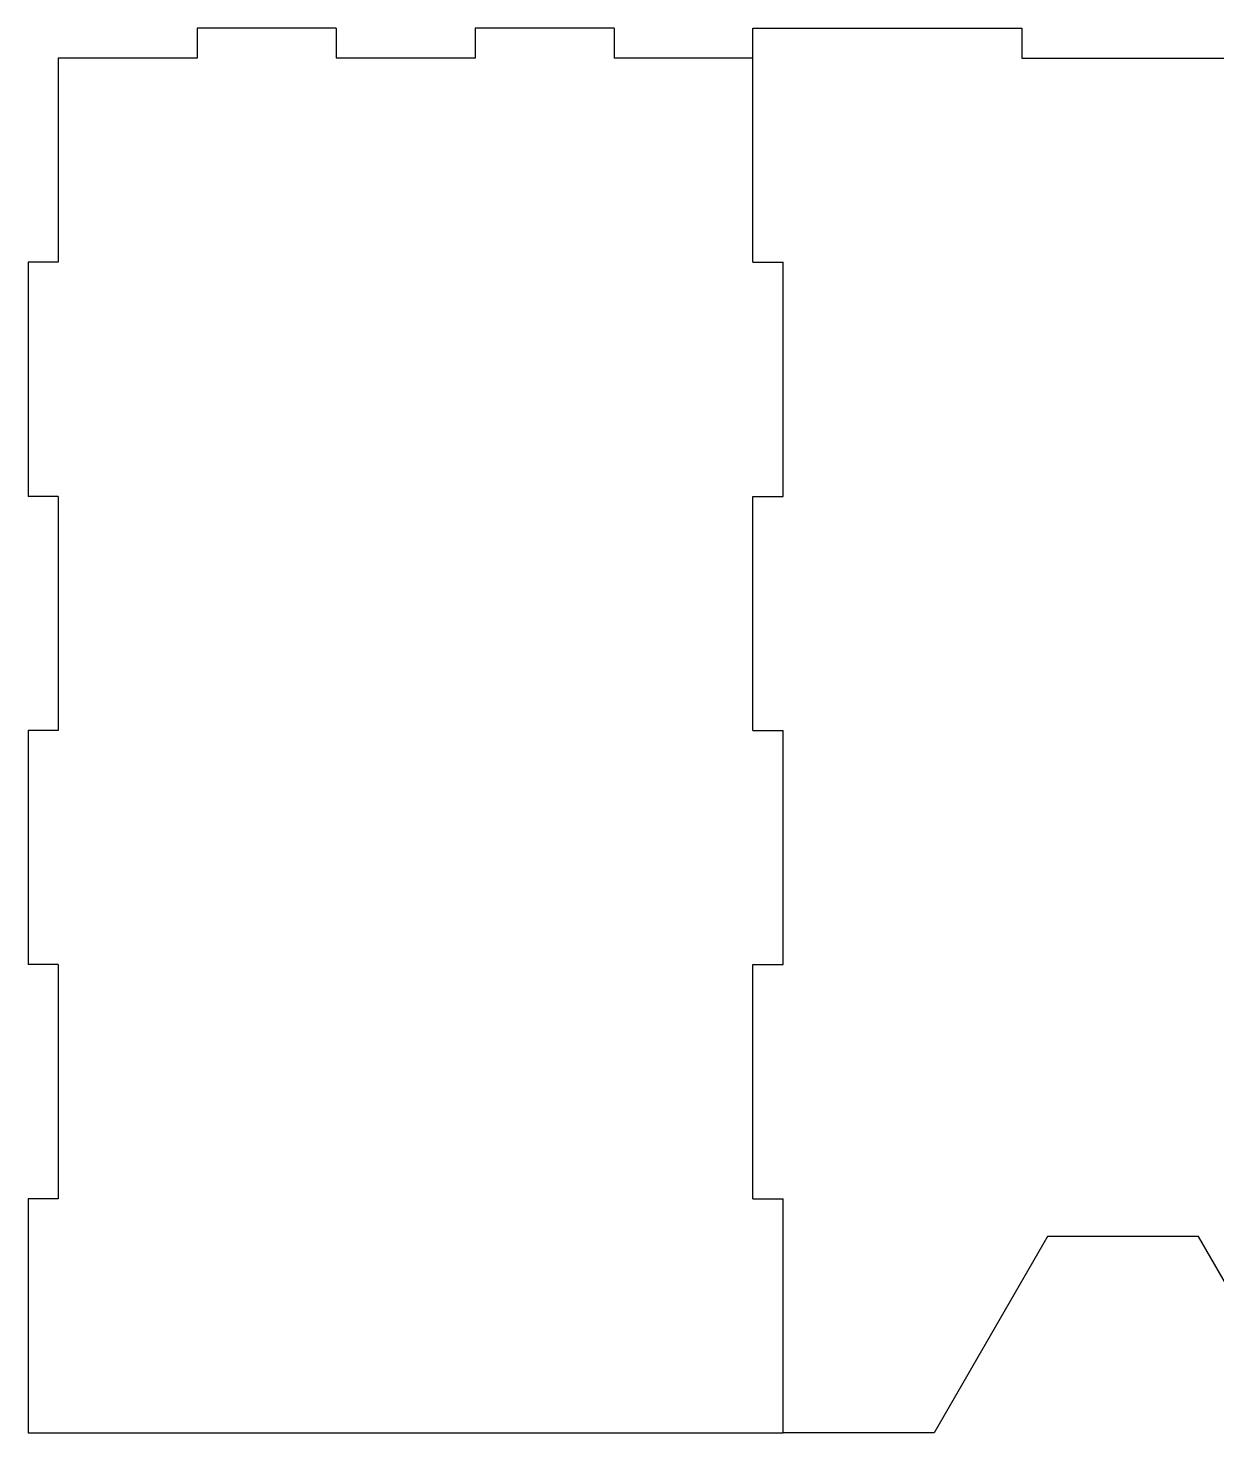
# Model space of a CAD drawing. Header units: metres. Extents: x -544 to 104, y 0 to 186.
# Drawn here: x -544 to -386.6, y 0 to 186 of the extents above; entities that cross this region are included whole.
import ezdxf

# ---------------------------------------------------------------- set-up
doc = ezdxf.new("R2010")
doc.units = ezdxf.units.M

msp = doc.modelspace()

# ---------------------------------------------------------------- linework, layer by layer
at = {"layer": 'GROUP2'}
for p, q in [((-521.6, 186), (-521.6, 182)), ((-503.2, 186), (-521.6, 186)), ((-503.2, 186), (-503.2, 182)), ((-484.8, 186), (-484.8, 182)), ((-466.4, 186), (-484.8, 186)), ((-466.4, 186), (-466.4, 182)), ((-540, 182), (-540, 155)), ((-521.6, 182), (-540, 182)), ((-484.8, 182), (-503.2, 182)), ((-448, 182), (-466.4, 182)), ((-448, 155), (-448, 182)), ((-544, 155), (-544, 124)), ((-540, 155), (-544, 155)), ((-448, 155), (-444, 155)), ((-444, 124), (-444, 155)), ((-540, 124), (-544, 124)), ((-540, 124), (-540, 93)), ((-448, 124), (-444, 124)), ((-448, 93), (-448, 124)), ((-544, 93), (-544, 62)), ((-540, 93), (-544, 93)), ((-448, 93), (-444, 93)), ((-444, 62), (-444, 93)), ((-540, 62), (-544, 62)), ((-540, 62), (-540, 31)), ((-448, 31), (-448, 62)), ((-448, 62), (-444, 62)), ((-544, 31), (-544, 0)), ((-540, 31), (-544, 31)), ((-448, 31), (-444, 31)), ((-444, 0), (-444, 31)), ((-544, 0), (-444, 0))]:
    msp.add_line(p, q, dxfattribs=at)
at = {"layer": 'GROUP3'}
for p, q in [((-448, 186), (-412.4, 186)), ((-448, 155), (-448, 186)), ((-412.4, 186), (-412.4, 182)), ((-412.4, 182), (-376.8, 182)), ((-448, 155), (-444, 155)), ((-444, 124), (-444, 155)), ((-448, 124), (-444, 124)), ((-448, 93), (-448, 124)), ((-448, 93), (-444, 93)), ((-444, 62), (-444, 93)), ((-448, 62), (-444, 62)), ((-448, 31), (-448, 62)), ((-448, 31), (-444, 31)), ((-444, 0), (-444, 31)), ((-409, 26), (-424, 0)), ((-389, 26), (-409, 26)), ((-374, 0), (-389, 26)), ((-424, 0), (-444, 0))]:
    msp.add_line(p, q, dxfattribs=at)

doc.saveas('drawing.dxf')
